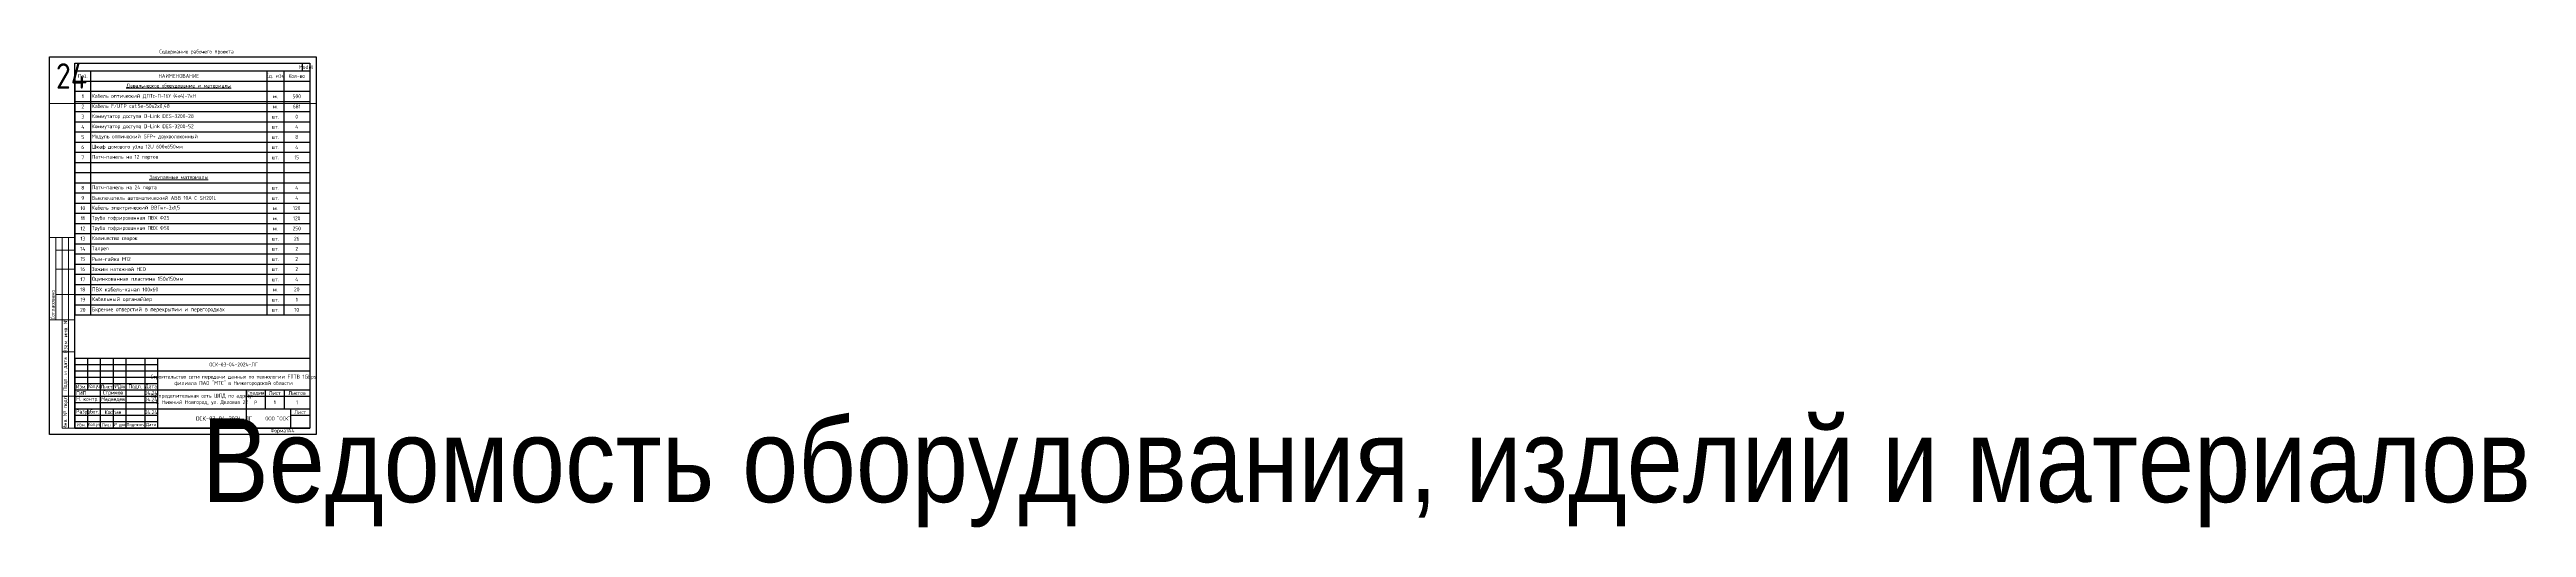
# Paper-space layout '24' of a CAD drawing. Extents: x 0 to 1952, y -73 to 303.
# The model-space entities are those that its viewports show. They can reach past a viewport. Long polylines and large blocks are cut down to what shows.
import ezdxf
from ezdxf.enums import TextEntityAlignment as Align

# ---------------------------------------------------------------- set-up
doc = ezdxf.new("R2018")
doc.units = 0
doc.header["$MEASUREMENT"] = 0
doc.layers.get('0').update_dxf_attribs({"linetype": 'CONTINUOUS'})
doc.layers.get('Defpoints').update_dxf_attribs({"linetype": 'CONTINUOUS'})
doc.layers.add('ВЭ', color=1, linetype='CONTINUOUS')
doc.styles.get("Standard").update_dxf_attribs({"font": ''})
doc.styles.add('мой', font='', dxfattribs={"width": 0.9, "height": 3})
doc.styles.get('Standard').set_extended_font_data('GOST Common')
doc.styles.get('мой').set_extended_font_data('GOST Common')

# ---------------------------------------------------------------- blocks, each defined once
blk = doc.blocks.new('*T52')
at = {"color": 0, "linetype": 'ByBlock', "lineweight": -2, "transparency": 16777216}
for p, q in [((0, 0), (6, 0)), ((0, 0), (0, -6)), ((6, 0), (6, -6)), ((0, -6), (6, -6))]:
    blk.add_line(p, q, dxfattribs=at)
blk = doc.blocks.new('*T50')
at = {"color": 0, "linetype": 'ByBlock', "lineweight": -2, "transparency": 16777216}
for p, q in [((0, 0), (185, 0)), ((0, 0), (0, -55)), ((10, 0), (10, -25)), ((20, 0), (20, -55)), ((30, 0), (30, -25)), ((40, 0), (40, -55)), ((55, 0), (55, -55)), ((65, 0), (65, -55)), ((185, 0), (185, -55)), ((0, -5), (65, -5)), ((0, -10), (185, -10)), ((0, -15), (65, -15)), ((0, -20), (65, -20)), ((0, -25), (185, -25)), ((0, -30), (65, -30)), ((0, -35), (65, -35)), ((135, -25), (135, -55)), ((135, -30), (185, -30)), ((150, -25), (150, -40)), ((165, -25), (165, -40)), ((0, -40), (185, -40)), ((0, -45), (65, -45)), ((0, -50), (65, -50)), ((0, -55), (185, -55))]:
    blk.add_line(p, q, dxfattribs=at)
at = {"color": 0, "transparency": 16777216, "char_height": 3, "style": 'мой'}
for s, insert, width, attachment_point in [('Строительство сети передачи данных по технологии FTTB 1Gbps филиала ПАО "МТС" в Нижегородской области', (125, -17.5), 119, 5), ('ОСК-03-04-2024-ЛГ', (125, -5), 119, 5), ('ГИП', (1, -27.5), 18, 4), ('Н. контр.', (1, -32.5), 18, 4), ('Изм.', (5, -22.5), 10, 5), ('{\\W0.7;Кол.уч}', (15, -22.5), 10, 5), ('Лист', (25, -22.5), 9, 5), ('Медведев', (30, -32.5), 19, 5), ('Стрижов', (30, -27.5), 19, 5), ('{\\W0.75;№Док}', (35, -22.5), 10, 5), ('Подп.', (47.5, -22.5), 15, 5), ('Дата', (60, -22.5), 10, 5), ('04.24', (60, -27.5), 9, 5), ('04.24', (60, -32.5), 9, 5), ('Распределительная сеть ШПД по адресу: г. Нижний Новгород, ул. Деловая 22 ', (100, -32.5), 69, 5), ('Стадия', (142.5, -27.5), 14, 5), ('Р', (142.5, -35), 14, 5), ('Лист', (157.5, -27.5), 14, 5), ('Листов', (175, -27.5), 19, 5), ('Разработ.', (1, -42.5), 18, 4), ('Костив', (30, -42.5), 19, 5), ('04.24', (60, -42.5), 9, 5), ('ООО "ОСК"', (160, -47.5), 49, 5)]:
    blk.add_mtext(s, dxfattribs=dict(at, insert=insert, width=width, attachment_point=attachment_point))
blk = doc.blocks.new('*T51')
at = {"color": 0, "linetype": 'ByBlock', "lineweight": 30, "transparency": 16777216}
for p, q in [((0, 0), (185, 0)), ((0, 0), (0, -15)), ((10, 0), (10, -15)), ((20, 0), (20, -15)), ((30, 0), (30, -15)), ((40, 0), (40, -15)), ((55, 0), (55, -15)), ((65, 0), (65, -15)), ((185, 0), (185, -15)), ((0, -15), (185, -15))]:
    blk.add_line(p, q, dxfattribs=at)
at = {"color": 0, "linetype": 'ByBlock', "lineweight": -2, "transparency": 16777216}
for p, q in [((170, 0), (170, -15)), ((0, -5), (65, -5)), ((0, -10), (65, -10)), ((170, -5), (185, -5))]:
    blk.add_line(p, q, dxfattribs=at)
at = {"color": 0, "lineweight": 18, "transparency": 16777216, "attachment_point": 5, "style": 'мой'}
for s, insert, char_height, width in [('Изм.', (5, -12.5), 2.5, 9), ('Кол.уч', (15, -12.5), 2.5, 9), ('Лист', (25, -12.5), 2.5, 9), ('№ док', (35, -12.5), 2.5, 9), ('Подпись', (47.5, -12.5), 2.5, 14), ('Дата', (60, -12.5), 2.5, 9), ('ОСК-03-04-2024-ЛГ', (117.5, -7.5), 3.5, 104), ('Лист', (177.5, -2.5), 3, 14)]:
    blk.add_mtext(s, dxfattribs=dict(at, insert=insert, char_height=char_height, width=width))
blk = doc.blocks.new('*U49')
at = {"lineweight": 13}
for p, q in [((0, 90), (0, 155)), ((0, 155), (20, 155)), ((5, 90), (5, 155)), ((5, 145), (20, 145)), ((10, 90), (10, 155)), ((15, 90), (15, 155)), ((20, 90), (20, 155)), ((5, 130), (20, 130)), ((5, 110), (20, 110)), ((0, 90), (20, 90)), ((10, 5), (10, 90)), ((10, 90), (20, 90)), ((15, 5), (15, 90)), ((20, 5), (20, 90)), ((10, 65), (20, 65)), ((10, 30), (20, 30)), ((10, 5), (20, 5)), ((10, 5), (10, 5))]:
    blk.add_line(p, q, dxfattribs=at)
at = {"color": 8, "lineweight": 0}
blk.add_line((0, 90), (0, 90), dxfattribs=at)
for points in [[(0, 297), (210, 297), (210, 0), (0, 0)], [(20, 292), (205, 292), (205, 5), (20, 5)]]:
    blk.add_lwpolyline(points, close=True)
for name, p in [('*T52', (199, 292)), ('*T50', (20, 60)), ('*T51', (20, 20))]:
    blk.add_blockref(name, p)
at = {"lineweight": 9, "insert": (2.5, 90.5), "char_height": 3, "width": 64, "attachment_point": 4, "rotation": 90, "style": 'мой'}
blk.add_mtext('{\\C256;Согласовано}', dxfattribs=at)
at = {"lineweight": 13, "char_height": 3, "attachment_point": 5, "rotation": 90, "style": 'мой'}
for s, insert, width in [('Взам. инв. №', (12.5, 77.5), 24), ('Подп. и дата', (12.5, 47.5), 34), ('Инв. № подл.', (12.5, 17.5), 24)]:
    blk.add_mtext(s, dxfattribs=dict(at, insert=insert, width=width))
at = {"insert": (174.2, 4.5), "char_height": 3, "width": 40.585, "attachment_point": 1, "style": 'мой'}
blk.add_mtext('Формат', dxfattribs=at)
at = {"style": 'мой', "width": 0.9}
for tag, p in [('лист', (202, 289)), ('НОМЕР_ЛИСТА', (177.5, 25.3)), ('К_ЛИСТОВ', (195, 25.3))]:
    blk.add_attdef(tag, text='', height=3, dxfattribs=at).set_placement(p, align=Align.MIDDLE_CENTER)
at = {"color": 7, "lineweight": 0, "ltscale": 0.1, "style": 'мой', "width": 0.9}
blk.add_attdef('ШИФР_ПРОЕКТА', text='', height=3, dxfattribs=at).set_placement((163, 55), align=Align.MIDDLE_LEFT)
at = {"lineweight": 30, "width": 0.9}
blk.add_attdef('НАЗВАНИЕ_ЛИСТА', text='', height=3, dxfattribs=at).set_placement((119.8, 12.7), align=Align.MIDDLE_CENTER)
at = {"style": 'мой', "width": 0.9}
blk.add_attdef('ФОРМАТ', text='', height=3, dxfattribs=at).set_placement((187.9, 3), align=Align.MIDDLE_LEFT)
blk = doc.blocks.new('*T13')
at = {"layer": 'Defpoints', "color": 8, "linetype": 'ByBlock', "lineweight": 0, "transparency": 16777216}
for p, q in [((0, 0), (7018, 0)), ((0, 0), (0, -36.7)), ((242, 0), (242, -36.7)), ((484, 0), (484, -36.7)), ((726, 0), (726, -36.7)), ((968, 0), (968, -36.7)), ((1210, 0), (1210, -36.7)), ((1452, 0), (1452, -36.7)), ((1694, 0), (1694, -36.7)), ((1936, 0), (1936, -36.7)), ((2178, 0), (2178, -36.7)), ((2420, 0), (2420, -36.7)), ((2662, 0), (2662, -36.7)), ((2904, 0), (2904, -36.7)), ((3146, 0), (3146, -36.7)), ((3388, 0), (3388, -36.7)), ((3630, 0), (3630, -36.7)), ((3872, 0), (3872, -36.7)), ((4114, 0), (4114, -36.7)), ((4356, 0), (4356, -36.7)), ((4598, 0), (4598, -36.7)), ((4840, 0), (4840, -36.7)), ((5082, 0), (5082, -36.7)), ((5324, 0), (5324, -36.7)), ((5566, 0), (5566, -36.7)), ((5808, 0), (5808, -36.7)), ((6050, 0), (6050, -36.7)), ((6292, 0), (6292, -36.7)), ((6534, 0), (6534, -36.7)), ((6776, 0), (6776, -36.7)), ((0, -36.7), (7018, -36.7))]:
    blk.add_line(p, q, dxfattribs=at)
at = {"layer": 'Defpoints', "color": 0, "linetype": 'ByBlock', "lineweight": -2, "transparency": 16777216}
blk.add_line((7018, 0), (7018, -36.7), dxfattribs=at)
at = {"layer": 'Defpoints', "color": 5, "linetype": 'Continuous', "lineweight": 0, "transparency": 16777216, "char_height": 20, "width": 232, "attachment_point": 1, "style": 'мой'}
for s, insert in [('1', (5, -5)), ('2', (247, -5)), ('3', (489, -5)), ('4', (731, -5)), ('5', (973, -5)), ('6', (1215, -5)), ('7', (1457, -5)), ('8', (1699, -5)), ('9', (1941, -5)), ('10', (2183, -5)), ('11', (2425, -5)), ('12', (2667, -5)), ('13', (2909, -5)), ('14', (3151, -5)), ('16', (3393, -5)), ('17', (3635, -5)), ('18', (3877, -5)), ('19', (4119, -5)), ('{\\fGOST Common|b0|i0|c204|p34;24', (4361, -5)), ('25', (4603, -5)), ('23', (4845, -5)), ('28', (5087, -5)), ('29', (5329, -5)), ('33', (5571, -5)), ('34', (5813, -5)), ('35', (6055, -5)), ('36', (6297, -5)), ('37', (6539, -5)), ('38', (6781, -5))]:
    blk.add_mtext(s, dxfattribs=dict(at, insert=insert))
blk = doc.blocks.new('*U14')
at = {"layer": 'ВЭ', "color": 250, "linetype": 'ByBlock', "lineweight": 18}
blk.add_lwpolyline([(-105, -148.5), (105, -148.5), (105, 148.5), (-105, 148.5), (-105, -148.5)], dxfattribs=at)
blk = doc.blocks.new('*U15')
at = {"layer": 'Defpoints', "color": 0, "linetype": 'ByBlock', "lineweight": -2, "transparency": 16777216}
blk.add_blockref('*U14', (4356, 0), dxfattribs=at)
blk = doc.blocks.new('*T57')
at = {"color": 0, "linetype": 'ByBlock', "lineweight": -2, "transparency": 16777216}
for p, q in [((0, 0), (185, 0)), ((0, 0), (0, -192)), ((12.3, 0), (12.3, -192)), ((151.3, 0), (151.3, -192)), ((164.6, 0), (164.6, -192)), ((185, 0), (185, -192)), ((0, -8), (185, -8)), ((0, -16), (185, -16)), ((0, -24), (185, -24)), ((0, -32), (185, -32)), ((0, -40), (185, -40)), ((0, -48), (185, -48)), ((0, -56), (185, -56)), ((0, -64), (185, -64)), ((0, -72), (185, -72)), ((0, -80), (185, -80)), ((0, -88), (185, -88)), ((0, -96), (185, -96)), ((0, -104), (185, -104)), ((0, -112), (185, -112)), ((0, -120), (185, -120)), ((0, -128), (185, -128)), ((0, -136), (185, -136)), ((0, -144), (185, -144)), ((0, -152), (185, -152)), ((0, -160), (185, -160)), ((0, -168), (185, -168)), ((0, -176), (185, -176)), ((0, -184), (185, -184)), ((0, -192), (185, -192))]:
    blk.add_line(p, q, dxfattribs=at)
at = {"color": 0, "linetype": 'Continuous', "lineweight": 18, "transparency": 16777216, "style": 'мой'}
for s, insert, char_height, width, attachment_point in [('Поз.', (6.2, -4), 3, 12.305, 5), ('1', (6.2, -20), 3, 10.307, 5), ('Кабель оптический ДПТс-П-16У (4х4)-7кН', (13.3, -20), 3, 137, 4), ('{\\LДавальческое оборудование и материалы}', (81.8, -12), 3, 137, 5), ('НАИМЕНОВАНИЕ', (81.8, -4), 3, 138.999, 5), ('Ед. изм', (158, -4), 3, 13.305, 5), ('м.', (158, -20), 3, 11.307, 5), ('Кол-во', (174.8, -4), 3, 20.385, 5), ('500', (174.8, -20), 3, 18.387, 5), ('3', (6.2, -36), 3, 10.307, 5), ('2', (6.2, -28), 3, 10.307, 5), ('Кабель F/UTP cat.5e-50x2x0,48', (13.3, -28), 3, 137, 4), ('Коммутатор доступа D-Link DES-3200-28', (13.3, -36), 3, 137, 4), ('шт.', (158, -36), 3, 11.307, 5), ('м.', (158, -28), 3, 11.307, 5), ('681', (174.8, -28), 3, 18.387, 5), ('0', (174.8, -36), 3, 18.387, 5), ('4', (6.2, -44), 3, 10.307, 5), ('5', (6.2, -52), 3, 10.307, 5), ('6', (6.2, -60), 3, 10.307, 5), ('Коммутатор доступа D-Link DES-3200-52', (13.3, -44), 3, 137, 4), ('Модуль оптический SFP+ двухволоконный', (13.3, -52), 3, 137, 4), ('Шкаф домового узла 12U 600x650мм', (13.3, -60), 3, 137, 4), ('шт.', (158, -44), 3, 11.307, 5), ('шт.', (158, -52), 3, 11.307, 5), ('4', (174.8, -44), 3, 18.387, 5), ('4', (174.8, -60), 3, 18.387, 5), ('8', (174.8, -52), 3, 18.387, 5), ('7', (6.2, -68), 3, 10.307, 5), ('{\\C256;Патч-панель на 12 портов}', (13.3, -68), 3, 137, 4), ('шт.', (158, -60), 3, 11.307, 5), ('шт.', (158, -68), 3, 11.307, 5), ('15', (174.8, -68), 3, 18.387, 5), ('8', (6.2, -92), 3, 10.307, 5), ('{\\fGOST Common|b0|i0|c204|p34;\\C256;Патч\\fGOST Common|b0|i0|c0|p34;-\\fGOST Common|b0|i0|c204|p34;панель на 24\\fGOST Common|b0|i0|c0|p34; \\fGOST Common|b0|i0|c204|p34;порта}', (13.3, -92), 3, 137, 4), ('{\\LЗакупаемые материалы}', (81.8, -84), 3, 137, 5), ('шт.', (158, -92), 3, 11.307, 5), ('4', (174.8, -92), 3, 18.387, 5), ('10', (6.2, -108), 3, 10.307, 5), ('11', (6.2, -116), 3, 10.307, 5), ('9', (6.2, -100), 3, 10.307, 5), ('{\\fGOST Common|b0|i0|c204|p34;\\C256;Труба гофрированная ПВХ Ф\\fGOST Common|b0|i0|c0|p34;25}', (13.3, -116), 3, 137, 4), ('Выключатель автоматический ABB 10A C SH201L', (13.3, -100), 3, 137, 4), ('Кабель электрический ВВГнг-3х1,5', (13.3, -108), 3, 137, 4), ('шт.', (158, -100), 3, 11.307, 5), ('м.', (158, -108), 3, 11.307, 5), ('м.', (158, -116), 3, 11.307, 5), ('120', (174.8, -108), 3, 18.387, 5), ('120', (174.8, -116), 3, 18.387, 5), ('4', (174.8, -100), 3, 18.387, 5), ('12', (6.2, -124), 3, 10.307, 5), ('13', (6.2, -132), 3, 10.307, 5), ('{\\fGOST Common|b0|i0|c204|p34;\\C256;Труба гофрированная ПВХ Ф\\fGOST Common|b0|i0|c0|p34;50}', (13.3, -124), 3, 137, 4), ('Количество сварок', (13.3, -132), 3, 137, 4), ('шт.', (158, -132), 3, 11.307, 5), ('м.', (158, -124), 3, 11.307, 5), ('250', (174.8, -124), 3, 18.387, 5), ('26', (174.8, -132), 3, 18.387, 5), ('14', (6.2, -140), 3, 10.307, 5), ('15', (6.2, -148), 3, 10.307, 5), ('16', (6.2, -156), 3, 10.307, 5), ('Талреп', (13.3, -140), 3, 137, 4), ('Зажим натяжной НСО', (13.3, -156), 3, 137, 4), ('Рым-гайка М12', (13.3, -148), 3, 137, 4), ('шт.', (158, -140), 3, 11.307, 5), ('шт.', (158, -148), 3, 11.307, 5), ('шт.', (158, -156), 3, 11.307, 5), ('2', (174.8, -140), 3.12, 20.385, 5), ('2', (174.8, -148), 3.12, 20.385, 5), ('2', (174.8, -156), 3.12, 20.385, 5), ('18', (6.2, -172), 3, 10.307, 5), ('17', (6.2, -164), 3, 10.307, 5), ('Оцинкованная пластина 150х150мм', (13.3, -164), 3.125, 137, 4), ('{\\fGOST Common|b0|i0|c204|p34;\\C7;ПВХ кабель-канал 100х60}', (13.3, -172), 3.125, 137, 4), ('шт.', (158, -164), 3, 11.307, 5), ('м.', (158, -172), 3, 11.307, 5), ('20', (174.8, -172), 3.12, 20.385, 5), ('4', (174.8, -164), 3.12, 20.385, 5), ('20', (6.2, -188), 3, 10.307, 5), ('19', (6.2, -180), 3, 10.307, 5), ('{\\fGOST Common|b0|i0|c204|p34;\\C7;Кабельный органайзер\\P}', (13.3, -180), 3.125, 137, 4), ('{\\fGOST Common|b0|i0|c204|p34;Бкрение отверстий в перекрытии и перегородках}', (13.3, -188), 3.125, 137, 4), ('шт.', (158, -180), 3, 11.307, 5), ('шт.', (158, -188), 3, 11.307, 5), ('10', (174.8, -188), 3.12, 20.385, 5), ('1', (174.8, -180), 3.12, 20.385, 5)]:
    blk.add_mtext(s, dxfattribs=dict(at, insert=insert, char_height=char_height, width=width, attachment_point=attachment_point))

msp = doc.modelspace()

# ---------------------------------------------------------------- block references
for name, p in [('*T13', (6775, 3972)), ('*T57', (11151, 3961))]:
    msp.add_blockref(name, p)
at = {"layer": 'Defpoints'}
msp.add_blockref('*U15', (6880, 3823.5), dxfattribs=at)

psp = doc.layouts.new('24')

# ---------------------------------------------------------------- block references
ref = psp.add_blockref('*U49', (0, 0))
ref.add_attrib('лист', 'Model', dxfattribs={"height": 3, "style": 'мой', "width": 0.9}).set_placement((202, 289), align=Align.MIDDLE_CENTER)
ref.add_attrib('НОМЕР_ЛИСТА', '1', dxfattribs={"height": 3, "style": 'мой', "width": 0.9}).set_placement((177.5, 25.2), align=Align.MIDDLE_CENTER)
ref.add_attrib('К_ЛИСТОВ', '1', dxfattribs={"height": 3, "style": 'мой', "width": 0.9}).set_placement((195, 25.2), align=Align.MIDDLE_CENTER)
lines = psp.add_mtext('\\W0.9000;Ведомость оборудования, изделий и материалов', dxfattribs={"insert": (119.8, 12.7), "char_height": 66, "attachment_point": 1})
ref.add_attrib('НАЗВАНИЕ_ЛИСТА', '', (119.8, 12.7)).embed_mtext(lines)
ref.add_attrib('Чертеж', 'Содержание рабочего проекта', dxfattribs={"height": 3, "style": 'мой', "width": 0.9}).set_placement((115.8, 301.2), align=Align.MIDDLE_CENTER)
ref.add_attrib('ФОРМАТ', 'А4', dxfattribs={"height": 3, "style": 'мой', "width": 0.9}).set_placement((187.8, 3), align=Align.MIDDLE_LEFT)

# ---------------------------------------------------------------- viewports
at = {"layer": 'ВЭ', "color": 1}
psp.add_viewport(center=(105, 148.5), size=(210, 297), view_center_point=(11236, 3823.5), view_height=297.01, dxfattribs=at)

doc.saveas('drawing.dxf')
